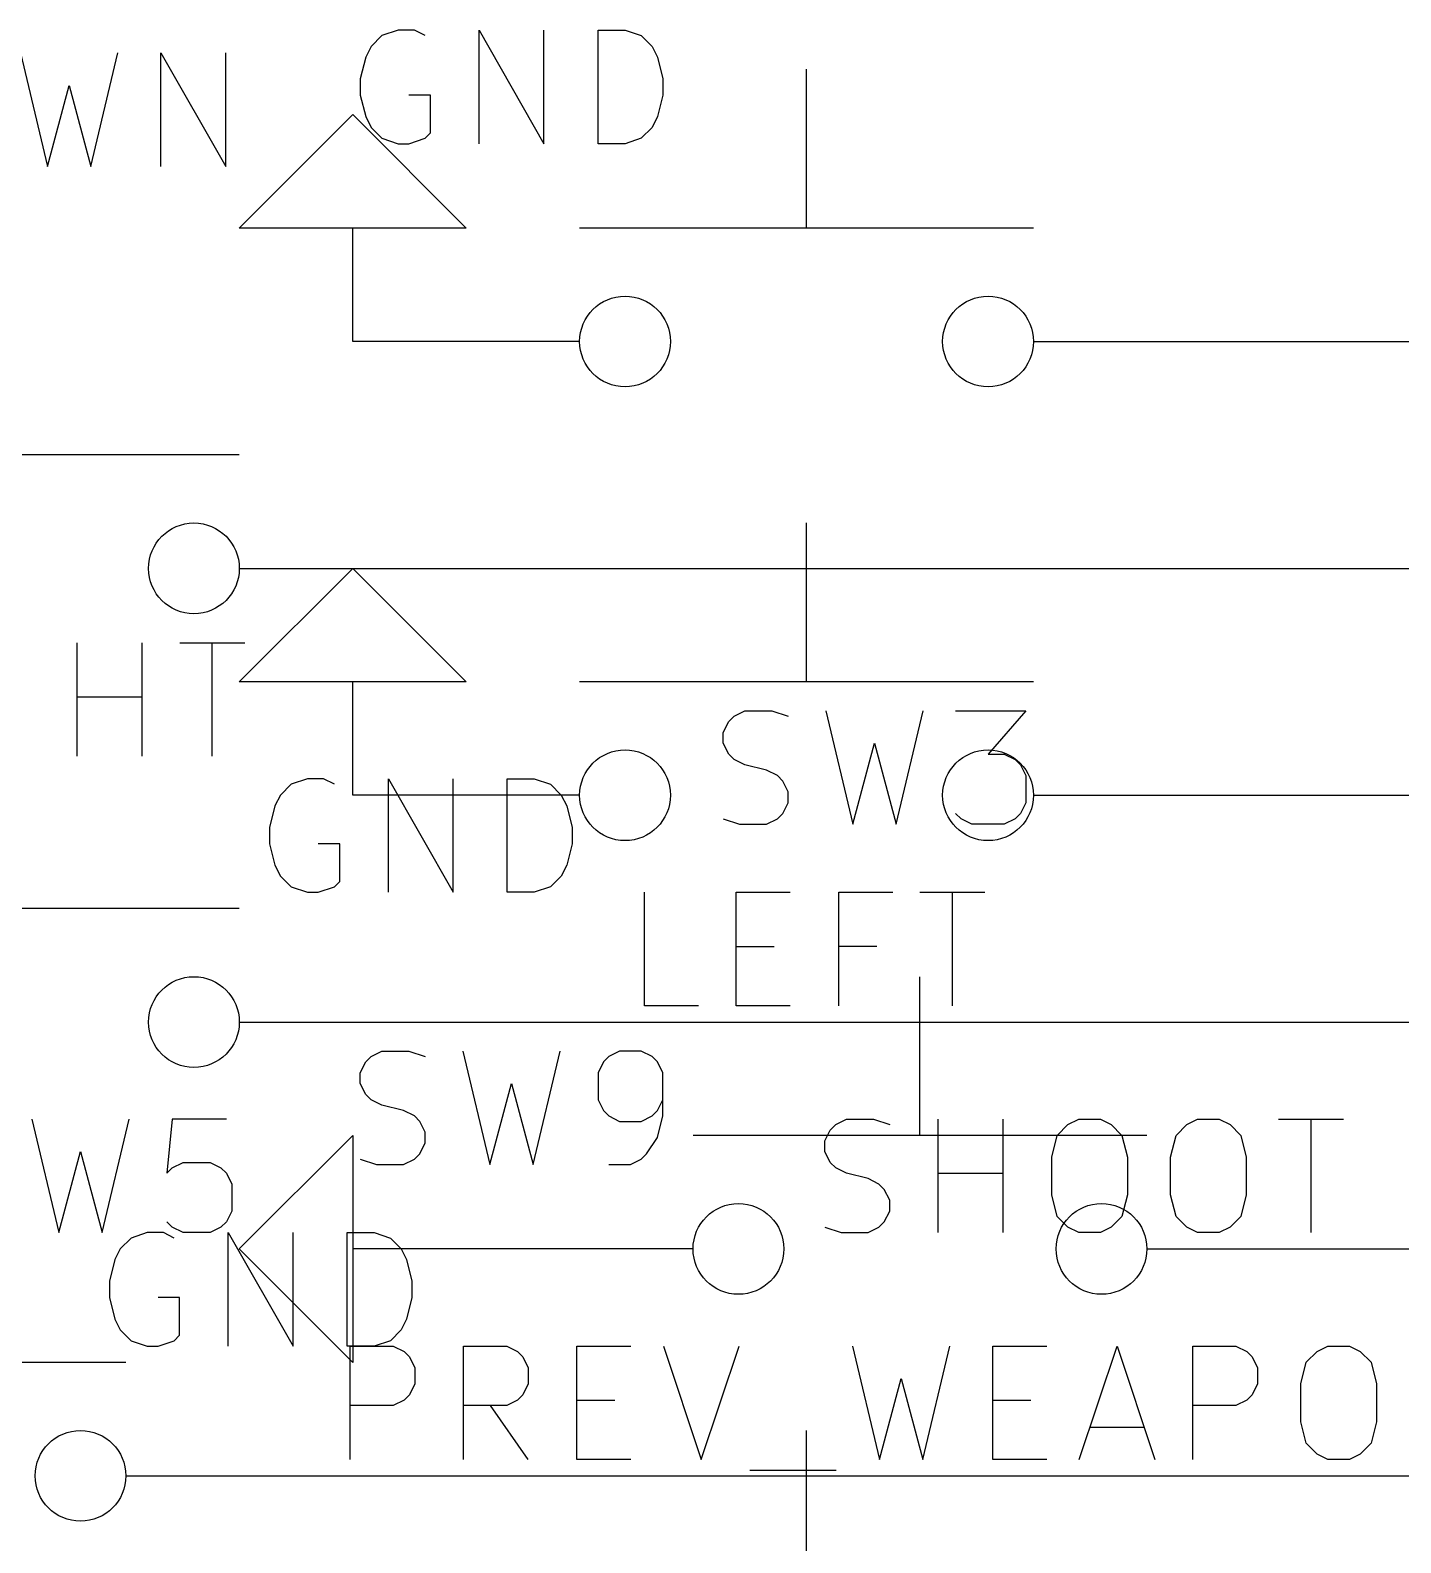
# Model space of a CAD drawing. Header units: inches. Extents: x 0.4 to 11.3, y -7.9 to -0.4.
# Drawn here: x 3.008 to 3.612, y -5.53 to -4.863 of the extents above; entities that cross this region are included whole.
import ezdxf

# ---------------------------------------------------------------- set-up
doc = ezdxf.new("R2010")
doc.units = ezdxf.units.IN
doc.header["$MEASUREMENT"] = 0
for name, color, linetype in [('GREENSIXTYFIVE', 129, 'CONTINUOUS'), ('LIGHTGREEN', 92, 'CONTINUOUS'), ('RED', 14, 'CONTINUOUS')]:
    doc.layers.add(name, color=color, linetype=linetype)

msp = doc.modelspace()

# ---------------------------------------------------------------- linework, layer by layer
at = {"layer": 'GREENSIXTYFIVE', "linetype": 'CONTINUOUS'}
for p, q in [((3.16285, -4.86518), (3.15809, -4.86994)), ((3.16285, -4.86518), (3.15809, -4.86994)), ((3.17, -4.8628), (3.16285, -4.86518)), ((3.17, -4.8628), (3.16285, -4.86518)), ((3.17714, -4.8628), (3.17, -4.8628)), ((3.17714, -4.8628), (3.17, -4.8628)), ((3.1819, -4.86518), (3.17714, -4.8628)), ((3.1819, -4.86518), (3.17714, -4.8628)), ((3.20571, -4.9128), (3.20571, -4.8628)), ((3.20571, -4.8628), (3.23428, -4.9128)), ((3.20571, -4.9128), (3.20571, -4.8628)), ((3.20571, -4.8628), (3.23428, -4.9128)), ((3.23428, -4.9128), (3.23428, -4.8628)), ((3.23428, -4.9128), (3.23428, -4.8628)), ((3.25809, -4.9128), (3.25809, -4.8628)), ((3.25809, -4.8628), (3.27, -4.8628)), ((3.25809, -4.9128), (3.25809, -4.8628)), ((3.25809, -4.8628), (3.27, -4.8628)), ((3.27, -4.8628), (3.27714, -4.86518)), ((3.27, -4.8628), (3.27714, -4.86518)), ((3.27714, -4.86518), (3.2819, -4.86994)), ((3.27714, -4.86518), (3.2819, -4.86994)), ((3.00357, -4.8728), (3.01548, -4.9228)), ((3.00357, -4.8728), (3.01548, -4.9228)), ((3.03452, -4.9228), (3.04643, -4.8728)), ((3.03452, -4.9228), (3.04643, -4.8728)), ((3.06547, -4.9228), (3.06547, -4.8728)), ((3.06547, -4.8728), (3.09404, -4.9228)), ((3.06547, -4.9228), (3.06547, -4.8728)), ((3.06547, -4.8728), (3.09404, -4.9228)), ((3.09404, -4.9228), (3.09404, -4.8728)), ((3.09404, -4.9228), (3.09404, -4.8728)), ((3.15809, -4.86994), (3.15571, -4.8747)), ((3.15809, -4.86994), (3.15571, -4.8747)), ((3.2819, -4.86994), (3.28428, -4.8747)), ((3.2819, -4.86994), (3.28428, -4.8747)), ((3.15571, -4.8747), (3.15333, -4.88423)), ((3.15571, -4.8747), (3.15333, -4.88423)), ((3.28428, -4.8747), (3.28666, -4.88423)), ((3.28428, -4.8747), (3.28666, -4.88423)), ((3.15333, -4.88423), (3.15333, -4.89137)), ((3.15333, -4.88423), (3.15333, -4.89137)), ((3.28666, -4.88423), (3.28666, -4.89137)), ((3.28666, -4.88423), (3.28666, -4.89137)), ((3.01548, -4.9228), (3.025, -4.88709)), ((3.01548, -4.9228), (3.025, -4.88709)), ((3.025, -4.88709), (3.03452, -4.9228)), ((3.025, -4.88709), (3.03452, -4.9228)), ((3.15333, -4.89137), (3.15571, -4.90089)), ((3.15333, -4.89137), (3.15571, -4.90089)), ((3.18428, -4.89137), (3.17476, -4.89137)), ((3.18428, -4.89137), (3.17476, -4.89137)), ((3.18428, -4.90804), (3.18428, -4.89137)), ((3.18428, -4.90804), (3.18428, -4.89137)), ((3.28666, -4.89137), (3.28428, -4.90089)), ((3.28666, -4.89137), (3.28428, -4.90089)), ((3.15571, -4.90089), (3.15809, -4.90566)), ((3.15571, -4.90089), (3.15809, -4.90566)), ((3.15809, -4.90566), (3.16285, -4.91042)), ((3.15809, -4.90566), (3.16285, -4.91042)), ((3.2819, -4.90566), (3.27714, -4.91042)), ((3.2819, -4.90566), (3.27714, -4.91042)), ((3.28428, -4.90089), (3.2819, -4.90566)), ((3.28428, -4.90089), (3.2819, -4.90566)), ((3.16285, -4.91042), (3.17, -4.9128)), ((3.16285, -4.91042), (3.17, -4.9128)), ((3.17, -4.9128), (3.17476, -4.9128)), ((3.17, -4.9128), (3.17476, -4.9128)), ((3.17476, -4.9128), (3.1819, -4.91042)), ((3.17476, -4.9128), (3.1819, -4.91042)), ((3.1819, -4.91042), (3.18428, -4.90804)), ((3.1819, -4.91042), (3.18428, -4.90804)), ((3.27, -4.9128), (3.25809, -4.9128)), ((3.27, -4.9128), (3.25809, -4.9128)), ((3.27714, -4.91042), (3.27, -4.9128)), ((3.27714, -4.91042), (3.27, -4.9128)), ((3.02857, -5.1828), (3.02857, -5.1328)), ((3.02857, -5.1828), (3.02857, -5.1328)), ((3.05714, -5.1828), (3.05714, -5.1328)), ((3.05714, -5.1828), (3.05714, -5.1328)), ((3.07381, -5.1328), (3.10238, -5.1328)), ((3.07381, -5.1328), (3.10238, -5.1328)), ((3.0881, -5.1828), (3.0881, -5.1328)), ((3.0881, -5.1828), (3.0881, -5.1328)), ((3.02857, -5.15661), (3.05714, -5.15661)), ((3.02857, -5.15661), (3.05714, -5.15661)), ((3.31571, -5.16757), (3.31809, -5.16519)), ((3.31571, -5.16757), (3.31809, -5.16519)), ((3.31809, -5.16519), (3.32286, -5.1628)), ((3.31809, -5.16519), (3.32286, -5.1628)), ((3.32286, -5.1628), (3.33476, -5.1628)), ((3.32286, -5.1628), (3.33476, -5.1628)), ((3.33476, -5.1628), (3.34191, -5.16519)), ((3.33476, -5.1628), (3.34191, -5.16519)), ((3.35857, -5.1628), (3.37048, -5.2128)), ((3.35857, -5.1628), (3.37048, -5.2128)), ((3.38952, -5.2128), (3.40143, -5.1628)), ((3.38952, -5.2128), (3.40143, -5.1628)), ((3.41571, -5.1628), (3.44667, -5.1628)), ((3.41571, -5.1628), (3.44667, -5.1628)), ((3.44667, -5.1628), (3.43, -5.18185)), ((3.44667, -5.1628), (3.43, -5.18185)), ((3.31333, -5.17233), (3.31571, -5.16757)), ((3.31333, -5.17233), (3.31571, -5.16757)), ((3.31333, -5.17709), (3.31333, -5.17233)), ((3.31333, -5.17709), (3.31333, -5.17233)), ((3.31571, -5.18185), (3.31333, -5.17709)), ((3.31571, -5.18185), (3.31333, -5.17709)), ((3.37048, -5.2128), (3.38, -5.17709)), ((3.37048, -5.2128), (3.38, -5.17709)), ((3.38, -5.17709), (3.38952, -5.2128)), ((3.38, -5.17709), (3.38952, -5.2128)), ((3.31809, -5.18423), (3.31571, -5.18185)), ((3.31809, -5.18423), (3.31571, -5.18185)), ((3.32286, -5.18661), (3.31809, -5.18423)), ((3.32286, -5.18661), (3.31809, -5.18423)), ((3.33238, -5.189), (3.32286, -5.18661)), ((3.33238, -5.189), (3.32286, -5.18661)), ((3.43, -5.18185), (3.43714, -5.18185)), ((3.43, -5.18185), (3.43714, -5.18185)), ((3.43714, -5.18185), (3.4419, -5.18423)), ((3.43714, -5.18185), (3.4419, -5.18423)), ((3.4419, -5.18423), (3.44428, -5.18661)), ((3.4419, -5.18423), (3.44428, -5.18661)), ((3.44428, -5.18661), (3.44667, -5.19137)), ((3.44428, -5.18661), (3.44667, -5.19137)), ((3.13, -5.1928), (3.12285, -5.19518)), ((3.13, -5.1928), (3.12285, -5.19518)), ((3.13714, -5.1928), (3.13, -5.1928)), ((3.13714, -5.1928), (3.13, -5.1928)), ((3.1419, -5.19518), (3.13714, -5.1928)), ((3.1419, -5.19518), (3.13714, -5.1928)), ((3.16571, -5.2428), (3.16571, -5.1928)), ((3.16571, -5.1928), (3.19428, -5.2428)), ((3.16571, -5.2428), (3.16571, -5.1928)), ((3.16571, -5.1928), (3.19428, -5.2428)), ((3.19428, -5.2428), (3.19428, -5.1928)), ((3.19428, -5.2428), (3.19428, -5.1928)), ((3.21809, -5.2428), (3.21809, -5.1928)), ((3.21809, -5.1928), (3.23, -5.1928)), ((3.21809, -5.2428), (3.21809, -5.1928)), ((3.21809, -5.1928), (3.23, -5.1928)), ((3.23, -5.1928), (3.23714, -5.19518)), ((3.23, -5.1928), (3.23714, -5.19518)), ((3.33714, -5.19137), (3.33238, -5.189)), ((3.33714, -5.19137), (3.33238, -5.189)), ((3.33952, -5.19376), (3.33714, -5.19137)), ((3.33952, -5.19376), (3.33714, -5.19137)), ((3.44667, -5.19137), (3.44667, -5.20328)), ((3.44667, -5.19137), (3.44667, -5.20328)), ((3.11809, -5.19994), (3.11571, -5.2047)), ((3.11809, -5.19994), (3.11571, -5.2047)), ((3.12285, -5.19518), (3.11809, -5.19994)), ((3.12285, -5.19518), (3.11809, -5.19994)), ((3.23714, -5.19518), (3.2419, -5.19994)), ((3.23714, -5.19518), (3.2419, -5.19994)), ((3.2419, -5.19994), (3.24428, -5.2047)), ((3.2419, -5.19994), (3.24428, -5.2047)), ((3.34191, -5.19852), (3.33952, -5.19376)), ((3.34191, -5.19852), (3.33952, -5.19376)), ((3.34191, -5.20328), (3.34191, -5.19852)), ((3.34191, -5.20328), (3.34191, -5.19852)), ((3.11571, -5.2047), (3.11333, -5.21423)), ((3.11571, -5.2047), (3.11333, -5.21423)), ((3.24428, -5.2047), (3.24666, -5.21423)), ((3.24428, -5.2047), (3.24666, -5.21423)), ((3.33952, -5.20804), (3.34191, -5.20328)), ((3.33952, -5.20804), (3.34191, -5.20328)), ((3.44667, -5.20328), (3.44428, -5.20804)), ((3.44667, -5.20328), (3.44428, -5.20804)), ((3.31333, -5.21043), (3.32048, -5.2128)), ((3.31333, -5.21043), (3.32048, -5.2128)), ((3.32048, -5.2128), (3.33238, -5.2128)), ((3.32048, -5.2128), (3.33238, -5.2128)), ((3.33238, -5.2128), (3.33714, -5.21043)), ((3.33238, -5.2128), (3.33714, -5.21043)), ((3.33714, -5.21043), (3.33952, -5.20804)), ((3.33714, -5.21043), (3.33952, -5.20804)), ((3.41809, -5.21043), (3.41571, -5.20804)), ((3.41809, -5.21043), (3.41571, -5.20804)), ((3.42285, -5.2128), (3.41809, -5.21043)), ((3.42285, -5.2128), (3.41809, -5.21043)), ((3.43714, -5.2128), (3.42285, -5.2128)), ((3.43714, -5.2128), (3.42285, -5.2128)), ((3.4419, -5.21043), (3.43714, -5.2128)), ((3.4419, -5.21043), (3.43714, -5.2128)), ((3.44428, -5.20804), (3.4419, -5.21043)), ((3.44428, -5.20804), (3.4419, -5.21043)), ((3.11333, -5.21423), (3.11333, -5.22137)), ((3.11333, -5.21423), (3.11333, -5.22137)), ((3.24666, -5.21423), (3.24666, -5.22137)), ((3.24666, -5.21423), (3.24666, -5.22137)), ((3.11333, -5.22137), (3.11571, -5.23089)), ((3.11333, -5.22137), (3.11571, -5.23089)), ((3.14428, -5.22137), (3.13476, -5.22137)), ((3.14428, -5.22137), (3.13476, -5.22137)), ((3.14428, -5.23804), (3.14428, -5.22137)), ((3.14428, -5.23804), (3.14428, -5.22137)), ((3.24666, -5.22137), (3.24428, -5.23089)), ((3.24666, -5.22137), (3.24428, -5.23089)), ((3.11571, -5.23089), (3.11809, -5.23566)), ((3.11571, -5.23089), (3.11809, -5.23566)), ((3.24428, -5.23089), (3.2419, -5.23566)), ((3.24428, -5.23089), (3.2419, -5.23566)), ((3.11809, -5.23566), (3.12285, -5.24042)), ((3.11809, -5.23566), (3.12285, -5.24042)), ((3.1419, -5.24042), (3.14428, -5.23804)), ((3.1419, -5.24042), (3.14428, -5.23804)), ((3.2419, -5.23566), (3.23714, -5.24042)), ((3.2419, -5.23566), (3.23714, -5.24042)), ((3.12285, -5.24042), (3.13, -5.2428)), ((3.12285, -5.24042), (3.13, -5.2428)), ((3.13, -5.2428), (3.13476, -5.2428)), ((3.13, -5.2428), (3.13476, -5.2428)), ((3.13476, -5.2428), (3.1419, -5.24042)), ((3.13476, -5.2428), (3.1419, -5.24042)), ((3.23, -5.2428), (3.21809, -5.2428)), ((3.23, -5.2428), (3.21809, -5.2428)), ((3.23714, -5.24042), (3.23, -5.2428)), ((3.23714, -5.24042), (3.23, -5.2428)), ((3.27857, -5.2928), (3.27857, -5.2428)), ((3.27857, -5.2928), (3.27857, -5.2428)), ((3.31905, -5.2928), (3.31905, -5.2428)), ((3.31905, -5.2428), (3.34286, -5.2428)), ((3.31905, -5.2928), (3.31905, -5.2428)), ((3.31905, -5.2428), (3.34286, -5.2428)), ((3.36428, -5.2928), (3.36428, -5.2428)), ((3.36428, -5.2428), (3.38809, -5.2428)), ((3.36428, -5.2928), (3.36428, -5.2428)), ((3.36428, -5.2428), (3.38809, -5.2428)), ((3.4, -5.2428), (3.42857, -5.2428)), ((3.4, -5.2428), (3.42857, -5.2428)), ((3.41429, -5.2928), (3.41429, -5.2428)), ((3.41429, -5.2928), (3.41429, -5.2428)), ((3.31905, -5.26661), (3.33572, -5.26661)), ((3.31905, -5.26661), (3.33572, -5.26661)), ((3.38095, -5.26661), (3.36428, -5.26661)), ((3.38095, -5.26661), (3.36428, -5.26661)), ((3.30238, -5.2928), (3.27857, -5.2928)), ((3.30238, -5.2928), (3.27857, -5.2928)), ((3.34286, -5.2928), (3.31905, -5.2928)), ((3.34286, -5.2928), (3.31905, -5.2928)), ((3.15809, -5.31519), (3.16286, -5.3128)), ((3.15809, -5.31519), (3.16286, -5.3128)), ((3.16286, -5.3128), (3.17476, -5.3128)), ((3.16286, -5.3128), (3.17476, -5.3128)), ((3.17476, -5.3128), (3.18191, -5.31519)), ((3.17476, -5.3128), (3.18191, -5.31519)), ((3.19857, -5.3128), (3.21048, -5.3628)), ((3.19857, -5.3128), (3.21048, -5.3628)), ((3.22952, -5.3628), (3.24143, -5.3128)), ((3.22952, -5.3628), (3.24143, -5.3128)), ((3.26762, -5.3128), (3.26285, -5.31519)), ((3.26762, -5.3128), (3.26285, -5.31519)), ((3.27714, -5.3128), (3.26762, -5.3128)), ((3.27714, -5.3128), (3.26762, -5.3128)), ((3.2819, -5.31519), (3.27714, -5.3128)), ((3.2819, -5.31519), (3.27714, -5.3128)), ((3.15333, -5.32233), (3.15571, -5.31757)), ((3.15333, -5.32233), (3.15571, -5.31757)), ((3.15571, -5.31757), (3.15809, -5.31519)), ((3.15571, -5.31757), (3.15809, -5.31519)), ((3.26047, -5.31757), (3.25809, -5.32233)), ((3.26047, -5.31757), (3.25809, -5.32233)), ((3.26285, -5.31519), (3.26047, -5.31757)), ((3.26285, -5.31519), (3.26047, -5.31757)), ((3.28428, -5.31757), (3.2819, -5.31519)), ((3.28428, -5.31757), (3.2819, -5.31519)), ((3.28667, -5.32233), (3.28428, -5.31757)), ((3.28667, -5.32233), (3.28428, -5.31757)), ((3.15333, -5.32709), (3.15333, -5.32233)), ((3.15333, -5.32709), (3.15333, -5.32233)), ((3.25809, -5.32233), (3.25809, -5.33423)), ((3.25809, -5.32233), (3.25809, -5.33423)), ((3.28667, -5.34137), (3.28667, -5.32233)), ((3.28667, -5.34137), (3.28667, -5.32233)), ((3.15571, -5.33185), (3.15333, -5.32709)), ((3.15571, -5.33185), (3.15333, -5.32709)), ((3.15809, -5.33423), (3.15571, -5.33185)), ((3.15809, -5.33423), (3.15571, -5.33185)), ((3.21048, -5.3628), (3.22, -5.32709)), ((3.21048, -5.3628), (3.22, -5.32709)), ((3.22, -5.32709), (3.22952, -5.3628)), ((3.22, -5.32709), (3.22952, -5.3628)), ((3.16286, -5.33661), (3.15809, -5.33423)), ((3.16286, -5.33661), (3.15809, -5.33423)), ((3.17238, -5.339), (3.16286, -5.33661)), ((3.17238, -5.339), (3.16286, -5.33661)), ((3.17714, -5.34137), (3.17238, -5.339)), ((3.17714, -5.34137), (3.17238, -5.339)), ((3.25809, -5.33423), (3.26047, -5.339)), ((3.25809, -5.33423), (3.26047, -5.339)), ((3.26047, -5.339), (3.26285, -5.34137)), ((3.26047, -5.339), (3.26285, -5.34137)), ((3.2819, -5.34137), (3.28428, -5.339)), ((3.2819, -5.34137), (3.28428, -5.339)), ((3.28428, -5.339), (3.28667, -5.33423)), ((3.28428, -5.339), (3.28667, -5.33423)), ((3.00857, -5.3428), (3.02048, -5.3928)), ((3.00857, -5.3428), (3.02048, -5.3928)), ((3.03952, -5.3928), (3.05143, -5.3428)), ((3.03952, -5.3928), (3.05143, -5.3428)), ((3.07047, -5.3428), (3.06809, -5.36661)), ((3.07047, -5.3428), (3.06809, -5.36661)), ((3.09428, -5.3428), (3.07047, -5.3428)), ((3.09428, -5.3428), (3.07047, -5.3428)), ((3.17952, -5.34376), (3.17714, -5.34137)), ((3.17952, -5.34376), (3.17714, -5.34137)), ((3.18191, -5.34852), (3.17952, -5.34376)), ((3.18191, -5.34852), (3.17952, -5.34376)), ((3.26285, -5.34137), (3.26762, -5.34376)), ((3.26285, -5.34137), (3.26762, -5.34376)), ((3.26762, -5.34376), (3.27714, -5.34376)), ((3.26762, -5.34376), (3.27714, -5.34376)), ((3.27714, -5.34376), (3.2819, -5.34137)), ((3.27714, -5.34376), (3.2819, -5.34137)), ((3.28428, -5.3509), (3.28667, -5.34137)), ((3.28428, -5.3509), (3.28667, -5.34137)), ((3.36047, -5.34757), (3.36285, -5.34519)), ((3.36047, -5.34757), (3.36285, -5.34519)), ((3.36285, -5.34519), (3.36762, -5.3428)), ((3.36285, -5.34519), (3.36762, -5.3428)), ((3.36762, -5.3428), (3.37952, -5.3428)), ((3.36762, -5.3428), (3.37952, -5.3428)), ((3.37952, -5.3428), (3.38667, -5.34519)), ((3.37952, -5.3428), (3.38667, -5.34519)), ((3.40809, -5.3928), (3.40809, -5.3428)), ((3.40809, -5.3928), (3.40809, -5.3428)), ((3.43666, -5.3928), (3.43666, -5.3428)), ((3.43666, -5.3928), (3.43666, -5.3428)), ((3.46047, -5.34995), (3.46524, -5.34519)), ((3.46047, -5.34995), (3.46524, -5.34519)), ((3.46524, -5.34519), (3.47, -5.3428)), ((3.46524, -5.34519), (3.47, -5.3428)), ((3.47, -5.3428), (3.47952, -5.3428)), ((3.47, -5.3428), (3.47952, -5.3428)), ((3.47952, -5.3428), (3.48428, -5.34519)), ((3.47952, -5.3428), (3.48428, -5.34519)), ((3.48428, -5.34519), (3.48904, -5.34995)), ((3.48428, -5.34519), (3.48904, -5.34995)), ((3.51285, -5.34995), (3.51762, -5.34519)), ((3.51285, -5.34995), (3.51762, -5.34519)), ((3.51762, -5.34519), (3.52238, -5.3428)), ((3.51762, -5.34519), (3.52238, -5.3428)), ((3.52238, -5.3428), (3.5319, -5.3428)), ((3.52238, -5.3428), (3.5319, -5.3428)), ((3.5319, -5.3428), (3.53667, -5.34519)), ((3.5319, -5.3428), (3.53667, -5.34519)), ((3.53667, -5.34519), (3.54143, -5.34995)), ((3.53667, -5.34519), (3.54143, -5.34995)), ((3.55809, -5.3428), (3.58667, -5.3428)), ((3.55809, -5.3428), (3.58667, -5.3428)), ((3.57238, -5.3928), (3.57238, -5.3428)), ((3.57238, -5.3928), (3.57238, -5.3428)), ((3.17952, -5.35804), (3.18191, -5.35328)), ((3.17952, -5.35804), (3.18191, -5.35328)), ((3.18191, -5.35328), (3.18191, -5.34852)), ((3.18191, -5.35328), (3.18191, -5.34852)), ((3.27952, -5.35804), (3.28428, -5.3509)), ((3.27952, -5.35804), (3.28428, -5.3509)), ((3.35809, -5.35233), (3.36047, -5.34757)), ((3.35809, -5.35233), (3.36047, -5.34757)), ((3.35809, -5.35709), (3.35809, -5.35233)), ((3.35809, -5.35709), (3.35809, -5.35233)), ((3.45809, -5.35947), (3.46047, -5.34995)), ((3.45809, -5.35947), (3.46047, -5.34995)), ((3.48904, -5.34995), (3.49143, -5.35947)), ((3.48904, -5.34995), (3.49143, -5.35947)), ((3.51048, -5.35947), (3.51285, -5.34995)), ((3.51048, -5.35947), (3.51285, -5.34995)), ((3.54143, -5.34995), (3.54381, -5.35947)), ((3.54143, -5.34995), (3.54381, -5.35947)), ((3.02048, -5.3928), (3.03, -5.35709)), ((3.02048, -5.3928), (3.03, -5.35709)), ((3.03, -5.35709), (3.03952, -5.3928)), ((3.03, -5.35709), (3.03952, -5.3928)), ((3.17714, -5.36043), (3.17952, -5.35804)), ((3.17714, -5.36043), (3.17952, -5.35804)), ((3.27714, -5.36043), (3.27952, -5.35804)), ((3.27714, -5.36043), (3.27952, -5.35804)), ((3.36047, -5.36185), (3.35809, -5.35709)), ((3.36047, -5.36185), (3.35809, -5.35709)), ((3.45809, -5.37614), (3.45809, -5.35947)), ((3.45809, -5.37614), (3.45809, -5.35947)), ((3.49143, -5.35947), (3.49143, -5.37614)), ((3.49143, -5.35947), (3.49143, -5.37614)), ((3.51048, -5.37614), (3.51048, -5.35947)), ((3.51048, -5.37614), (3.51048, -5.35947)), ((3.54381, -5.35947), (3.54381, -5.37614)), ((3.54381, -5.35947), (3.54381, -5.37614)), ((3.06809, -5.36661), (3.07047, -5.36423)), ((3.06809, -5.36661), (3.07047, -5.36423)), ((3.07047, -5.36423), (3.07524, -5.36185)), ((3.07047, -5.36423), (3.07524, -5.36185)), ((3.07524, -5.36185), (3.08714, -5.36185)), ((3.07524, -5.36185), (3.08714, -5.36185)), ((3.08714, -5.36185), (3.0919, -5.36423)), ((3.08714, -5.36185), (3.0919, -5.36423)), ((3.0919, -5.36423), (3.09428, -5.36661)), ((3.0919, -5.36423), (3.09428, -5.36661)), ((3.09428, -5.36661), (3.09667, -5.37137)), ((3.09428, -5.36661), (3.09667, -5.37137)), ((3.15333, -5.36043), (3.16048, -5.3628)), ((3.15333, -5.36043), (3.16048, -5.3628)), ((3.16048, -5.3628), (3.17238, -5.3628)), ((3.16048, -5.3628), (3.17238, -5.3628)), ((3.17238, -5.3628), (3.17714, -5.36043)), ((3.17238, -5.3628), (3.17714, -5.36043)), ((3.26285, -5.3628), (3.27238, -5.3628)), ((3.26285, -5.3628), (3.27238, -5.3628)), ((3.27238, -5.3628), (3.27714, -5.36043)), ((3.27238, -5.3628), (3.27714, -5.36043)), ((3.36285, -5.36423), (3.36047, -5.36185)), ((3.36285, -5.36423), (3.36047, -5.36185)), ((3.36762, -5.36661), (3.36285, -5.36423)), ((3.36762, -5.36661), (3.36285, -5.36423)), ((3.37714, -5.369), (3.36762, -5.36661)), ((3.37714, -5.369), (3.36762, -5.36661)), ((3.40809, -5.36661), (3.43666, -5.36661)), ((3.40809, -5.36661), (3.43666, -5.36661)), ((3.09667, -5.37137), (3.09667, -5.38328)), ((3.09667, -5.37137), (3.09667, -5.38328)), ((3.3819, -5.37137), (3.37714, -5.369)), ((3.3819, -5.37137), (3.37714, -5.369)), ((3.38428, -5.37376), (3.3819, -5.37137)), ((3.38428, -5.37376), (3.3819, -5.37137)), ((3.38667, -5.37852), (3.38428, -5.37376)), ((3.38667, -5.37852), (3.38428, -5.37376)), ((3.38667, -5.38328), (3.38667, -5.37852)), ((3.38667, -5.38328), (3.38667, -5.37852)), ((3.46047, -5.38566), (3.45809, -5.37614)), ((3.46047, -5.38566), (3.45809, -5.37614)), ((3.49143, -5.37614), (3.48904, -5.38566)), ((3.49143, -5.37614), (3.48904, -5.38566)), ((3.51285, -5.38566), (3.51048, -5.37614)), ((3.51285, -5.38566), (3.51048, -5.37614)), ((3.54381, -5.37614), (3.54143, -5.38566)), ((3.54381, -5.37614), (3.54143, -5.38566)), ((3.09667, -5.38328), (3.09428, -5.38804)), ((3.09667, -5.38328), (3.09428, -5.38804)), ((3.38428, -5.38804), (3.38667, -5.38328)), ((3.38428, -5.38804), (3.38667, -5.38328)), ((3.46524, -5.39043), (3.46047, -5.38566)), ((3.46524, -5.39043), (3.46047, -5.38566)), ((3.48904, -5.38566), (3.48428, -5.39043)), ((3.48904, -5.38566), (3.48428, -5.39043)), ((3.51762, -5.39043), (3.51285, -5.38566)), ((3.51762, -5.39043), (3.51285, -5.38566)), ((3.54143, -5.38566), (3.53667, -5.39043)), ((3.54143, -5.38566), (3.53667, -5.39043)), ((3.05943, -5.3928), (3.05229, -5.39519)), ((3.05943, -5.3928), (3.05229, -5.39519)), ((3.06657, -5.3928), (3.05943, -5.3928)), ((3.06657, -5.3928), (3.05943, -5.3928)), ((3.07133, -5.39519), (3.06657, -5.3928)), ((3.07133, -5.39519), (3.06657, -5.3928)), ((3.07047, -5.39043), (3.06809, -5.38804)), ((3.07047, -5.39043), (3.06809, -5.38804)), ((3.07524, -5.3928), (3.07047, -5.39043)), ((3.07524, -5.3928), (3.07047, -5.39043)), ((3.08714, -5.3928), (3.07524, -5.3928)), ((3.08714, -5.3928), (3.07524, -5.3928)), ((3.0919, -5.39043), (3.08714, -5.3928)), ((3.0919, -5.39043), (3.08714, -5.3928)), ((3.09428, -5.38804), (3.0919, -5.39043)), ((3.09428, -5.38804), (3.0919, -5.39043)), ((3.09514, -5.4428), (3.09514, -5.3928)), ((3.09514, -5.3928), (3.12371, -5.4428)), ((3.09514, -5.4428), (3.09514, -5.3928)), ((3.09514, -5.3928), (3.12371, -5.4428)), ((3.12371, -5.4428), (3.12371, -5.3928)), ((3.12371, -5.4428), (3.12371, -5.3928)), ((3.14752, -5.4428), (3.14752, -5.3928)), ((3.14752, -5.3928), (3.15943, -5.3928)), ((3.14752, -5.4428), (3.14752, -5.3928)), ((3.14752, -5.3928), (3.15943, -5.3928)), ((3.15943, -5.3928), (3.16657, -5.39519)), ((3.15943, -5.3928), (3.16657, -5.39519)), ((3.35809, -5.39043), (3.36524, -5.3928)), ((3.35809, -5.39043), (3.36524, -5.3928)), ((3.36524, -5.3928), (3.37714, -5.3928)), ((3.36524, -5.3928), (3.37714, -5.3928)), ((3.37714, -5.3928), (3.3819, -5.39043)), ((3.37714, -5.3928), (3.3819, -5.39043)), ((3.3819, -5.39043), (3.38428, -5.38804)), ((3.3819, -5.39043), (3.38428, -5.38804)), ((3.47, -5.3928), (3.46524, -5.39043)), ((3.47, -5.3928), (3.46524, -5.39043)), ((3.47952, -5.3928), (3.47, -5.3928)), ((3.47952, -5.3928), (3.47, -5.3928)), ((3.48428, -5.39043), (3.47952, -5.3928)), ((3.48428, -5.39043), (3.47952, -5.3928)), ((3.52238, -5.3928), (3.51762, -5.39043)), ((3.52238, -5.3928), (3.51762, -5.39043)), ((3.5319, -5.3928), (3.52238, -5.3928)), ((3.5319, -5.3928), (3.52238, -5.3928)), ((3.53667, -5.39043), (3.5319, -5.3928)), ((3.53667, -5.39043), (3.5319, -5.3928)), ((3.04752, -5.39995), (3.04514, -5.40471)), ((3.04752, -5.39995), (3.04514, -5.40471)), ((3.05229, -5.39519), (3.04752, -5.39995)), ((3.05229, -5.39519), (3.04752, -5.39995)), ((3.16657, -5.39519), (3.17133, -5.39995)), ((3.16657, -5.39519), (3.17133, -5.39995)), ((3.17133, -5.39995), (3.17372, -5.40471)), ((3.17133, -5.39995), (3.17372, -5.40471)), ((3.04514, -5.40471), (3.04276, -5.41423)), ((3.04514, -5.40471), (3.04276, -5.41423)), ((3.17372, -5.40471), (3.17609, -5.41423)), ((3.17372, -5.40471), (3.17609, -5.41423)), ((3.04276, -5.41423), (3.04276, -5.42137)), ((3.04276, -5.41423), (3.04276, -5.42137)), ((3.17609, -5.41423), (3.17609, -5.42137)), ((3.17609, -5.41423), (3.17609, -5.42137)), ((3.04276, -5.42137), (3.04514, -5.4309)), ((3.04276, -5.42137), (3.04514, -5.4309)), ((3.07371, -5.42137), (3.06419, -5.42137)), ((3.07371, -5.42137), (3.06419, -5.42137)), ((3.07371, -5.43804), (3.07371, -5.42137)), ((3.07371, -5.43804), (3.07371, -5.42137)), ((3.17609, -5.42137), (3.17372, -5.4309)), ((3.17609, -5.42137), (3.17372, -5.4309)), ((3.04514, -5.4309), (3.04752, -5.43566)), ((3.04514, -5.4309), (3.04752, -5.43566)), ((3.17372, -5.4309), (3.17133, -5.43566)), ((3.17372, -5.4309), (3.17133, -5.43566)), ((3.04752, -5.43566), (3.05229, -5.44043)), ((3.04752, -5.43566), (3.05229, -5.44043)), ((3.07133, -5.44043), (3.07371, -5.43804)), ((3.07133, -5.44043), (3.07371, -5.43804)), ((3.17133, -5.43566), (3.16657, -5.44043)), ((3.17133, -5.43566), (3.16657, -5.44043)), ((3.05229, -5.44043), (3.05943, -5.4428)), ((3.05229, -5.44043), (3.05943, -5.4428)), ((3.05943, -5.4428), (3.06419, -5.4428)), ((3.05943, -5.4428), (3.06419, -5.4428)), ((3.06419, -5.4428), (3.07133, -5.44043)), ((3.06419, -5.4428), (3.07133, -5.44043)), ((3.15943, -5.4428), (3.14752, -5.4428)), ((3.15943, -5.4428), (3.14752, -5.4428)), ((3.14881, -5.4928), (3.14881, -5.4428)), ((3.14881, -5.4428), (3.16785, -5.4428)), ((3.14881, -5.4928), (3.14881, -5.4428)), ((3.14881, -5.4428), (3.16785, -5.4428)), ((3.16657, -5.44043), (3.15943, -5.4428)), ((3.16657, -5.44043), (3.15943, -5.4428)), ((3.16785, -5.4428), (3.17262, -5.44519)), ((3.16785, -5.4428), (3.17262, -5.44519)), ((3.17262, -5.44519), (3.175, -5.44757)), ((3.17262, -5.44519), (3.175, -5.44757)), ((3.19881, -5.4928), (3.19881, -5.4428)), ((3.19881, -5.4428), (3.21785, -5.4428)), ((3.19881, -5.4928), (3.19881, -5.4428)), ((3.19881, -5.4428), (3.21785, -5.4428)), ((3.21785, -5.4428), (3.22262, -5.44519)), ((3.21785, -5.4428), (3.22262, -5.44519)), ((3.22262, -5.44519), (3.225, -5.44757)), ((3.22262, -5.44519), (3.225, -5.44757)), ((3.24881, -5.4928), (3.24881, -5.4428)), ((3.24881, -5.4428), (3.27262, -5.4428)), ((3.24881, -5.4928), (3.24881, -5.4428)), ((3.24881, -5.4428), (3.27262, -5.4428)), ((3.2869, -5.4428), (3.30357, -5.4928)), ((3.2869, -5.4428), (3.30357, -5.4928)), ((3.30357, -5.4928), (3.32024, -5.4428)), ((3.30357, -5.4928), (3.32024, -5.4428)), ((3.37024, -5.4428), (3.38214, -5.4928)), ((3.37024, -5.4428), (3.38214, -5.4928)), ((3.40119, -5.4928), (3.41309, -5.4428)), ((3.40119, -5.4928), (3.41309, -5.4428)), ((3.43214, -5.4928), (3.43214, -5.4428)), ((3.43214, -5.4428), (3.45595, -5.4428)), ((3.43214, -5.4928), (3.43214, -5.4428)), ((3.43214, -5.4428), (3.45595, -5.4428)), ((3.47023, -5.4928), (3.4869, -5.4428)), ((3.47023, -5.4928), (3.4869, -5.4428)), ((3.4869, -5.4428), (3.50357, -5.4928)), ((3.4869, -5.4428), (3.50357, -5.4928)), ((3.52023, -5.4928), (3.52023, -5.4428)), ((3.52023, -5.4428), (3.53928, -5.4428)), ((3.52023, -5.4928), (3.52023, -5.4428)), ((3.52023, -5.4428), (3.53928, -5.4428)), ((3.53928, -5.4428), (3.54404, -5.44519)), ((3.53928, -5.4428), (3.54404, -5.44519)), ((3.54404, -5.44519), (3.54643, -5.44757)), ((3.54404, -5.44519), (3.54643, -5.44757)), ((3.57023, -5.44995), (3.575, -5.44519)), ((3.57023, -5.44995), (3.575, -5.44519)), ((3.575, -5.44519), (3.57976, -5.4428)), ((3.575, -5.44519), (3.57976, -5.4428)), ((3.57976, -5.4428), (3.58928, -5.4428)), ((3.57976, -5.4428), (3.58928, -5.4428)), ((3.58928, -5.4428), (3.59404, -5.44519)), ((3.58928, -5.4428), (3.59404, -5.44519)), ((3.59404, -5.44519), (3.5988, -5.44995)), ((3.59404, -5.44519), (3.5988, -5.44995)), ((3.175, -5.44757), (3.17738, -5.45233)), ((3.175, -5.44757), (3.17738, -5.45233)), ((3.17738, -5.45233), (3.17738, -5.45947)), ((3.17738, -5.45233), (3.17738, -5.45947)), ((3.225, -5.44757), (3.22738, -5.45233)), ((3.225, -5.44757), (3.22738, -5.45233)), ((3.22738, -5.45233), (3.22738, -5.45947)), ((3.22738, -5.45233), (3.22738, -5.45947)), ((3.54643, -5.44757), (3.5488, -5.45233)), ((3.54643, -5.44757), (3.5488, -5.45233)), ((3.5488, -5.45233), (3.5488, -5.45947)), ((3.5488, -5.45233), (3.5488, -5.45947)), ((3.56785, -5.45947), (3.57023, -5.44995)), ((3.56785, -5.45947), (3.57023, -5.44995)), ((3.5988, -5.44995), (3.60119, -5.45947)), ((3.5988, -5.44995), (3.60119, -5.45947)), ((3.17738, -5.45947), (3.175, -5.46423)), ((3.17738, -5.45947), (3.175, -5.46423)), ((3.22738, -5.45947), (3.225, -5.46423)), ((3.22738, -5.45947), (3.225, -5.46423)), ((3.38214, -5.4928), (3.39167, -5.45709)), ((3.38214, -5.4928), (3.39167, -5.45709)), ((3.39167, -5.45709), (3.40119, -5.4928)), ((3.39167, -5.45709), (3.40119, -5.4928)), ((3.5488, -5.45947), (3.54643, -5.46423)), ((3.5488, -5.45947), (3.54643, -5.46423)), ((3.56785, -5.47614), (3.56785, -5.45947)), ((3.56785, -5.47614), (3.56785, -5.45947)), ((3.60119, -5.45947), (3.60119, -5.47614)), ((3.60119, -5.45947), (3.60119, -5.47614)), ((3.17262, -5.46661), (3.16785, -5.469)), ((3.17262, -5.46661), (3.16785, -5.469)), ((3.175, -5.46423), (3.17262, -5.46661)), ((3.175, -5.46423), (3.17262, -5.46661)), ((3.22262, -5.46661), (3.21785, -5.469)), ((3.22262, -5.46661), (3.21785, -5.469)), ((3.225, -5.46423), (3.22262, -5.46661)), ((3.225, -5.46423), (3.22262, -5.46661)), ((3.24881, -5.46661), (3.26548, -5.46661)), ((3.24881, -5.46661), (3.26548, -5.46661)), ((3.43214, -5.46661), (3.44881, -5.46661)), ((3.43214, -5.46661), (3.44881, -5.46661)), ((3.54404, -5.46661), (3.53928, -5.469)), ((3.54404, -5.46661), (3.53928, -5.469)), ((3.54643, -5.46423), (3.54404, -5.46661)), ((3.54643, -5.46423), (3.54404, -5.46661)), ((3.16785, -5.469), (3.14881, -5.469)), ((3.16785, -5.469), (3.14881, -5.469)), ((3.21785, -5.469), (3.19881, -5.469)), ((3.21785, -5.469), (3.19881, -5.469)), ((3.22738, -5.4928), (3.21071, -5.469)), ((3.22738, -5.4928), (3.21071, -5.469)), ((3.53928, -5.469), (3.52023, -5.469)), ((3.53928, -5.469), (3.52023, -5.469)), ((3.475, -5.47852), (3.4988, -5.47852)), ((3.475, -5.47852), (3.4988, -5.47852)), ((3.57023, -5.48566), (3.56785, -5.47614)), ((3.57023, -5.48566), (3.56785, -5.47614)), ((3.60119, -5.47614), (3.5988, -5.48566)), ((3.60119, -5.47614), (3.5988, -5.48566)), ((3.575, -5.49043), (3.57023, -5.48566)), ((3.575, -5.49043), (3.57023, -5.48566)), ((3.5988, -5.48566), (3.59404, -5.49043)), ((3.5988, -5.48566), (3.59404, -5.49043)), ((3.27262, -5.4928), (3.24881, -5.4928)), ((3.27262, -5.4928), (3.24881, -5.4928)), ((3.45595, -5.4928), (3.43214, -5.4928)), ((3.45595, -5.4928), (3.43214, -5.4928)), ((3.57976, -5.4928), (3.575, -5.49043)), ((3.57976, -5.4928), (3.575, -5.49043)), ((3.58928, -5.4928), (3.57976, -5.4928)), ((3.58928, -5.4928), (3.57976, -5.4928)), ((3.59404, -5.49043), (3.58928, -5.4928)), ((3.59404, -5.49043), (3.58928, -5.4928)), ((3.325, -5.49757), (3.36309, -5.49757)), ((3.325, -5.49757), (3.36309, -5.49757))]:
    msp.add_line(p, q, dxfattribs=at)
at = {"layer": 'LIGHTGREEN', "linetype": 'CONTINUOUS'}
for p, q in [((3.55, -5), (3.7, -5)), ((3.2, -5.1), (3.7, -5.1)), ((3.55, -5.2), (3.7, -5.2)), ((3.2, -5.3), (3.7, -5.3)), ((3.6, -5.4), (3.7, -5.4)), ((3.15, -5.5), (3.7, -5.5))]:
    msp.add_line(p, q, dxfattribs=at)
at = {"layer": 'RED', "linetype": 'CONTINUOUS'}
for p, q in [((3.35, -4.95), (3.35, -4.88)), ((3.1, -4.95), (3.15, -4.9)), ((3.15, -4.9), (3.2, -4.95)), ((3.15, -4.95), (3.1, -4.95)), ((3.15, -5), (3.15, -4.95)), ((3.2, -4.95), (3.15, -4.95)), ((3.45, -4.95), (3.25, -4.95)), ((3.25, -5), (3.15, -5)), ((3.25, -5), (3.15, -5)), ((3.45, -5), (3.55, -5)), ((3.45, -5), (3.55, -5)), ((3.1, -5.05), (2.9, -5.05)), ((3.35, -5.15), (3.35, -5.08)), ((3.1, -5.1), (3.2, -5.1)), ((3.1, -5.15), (3.15, -5.1)), ((3.1, -5.1), (3.2, -5.1)), ((3.15, -5.1), (3.2, -5.15)), ((3.15, -5.15), (3.1, -5.15)), ((3.15, -5.2), (3.15, -5.15)), ((3.2, -5.15), (3.15, -5.15)), ((3.45, -5.15), (3.25, -5.15)), ((3.25, -5.2), (3.15, -5.2)), ((3.25, -5.2), (3.15, -5.2)), ((3.45, -5.2), (3.55, -5.2)), ((3.45, -5.2), (3.55, -5.2)), ((3.1, -5.25), (2.9, -5.25)), ((3.4, -5.35), (3.4, -5.28)), ((3.1, -5.3), (3.2, -5.3)), ((3.1, -5.3), (3.2, -5.3)), ((3.1, -5.4), (3.15, -5.35)), ((3.15, -5.35), (3.15, -5.4)), ((3.5, -5.35), (3.3, -5.35)), ((3.15, -5.45), (3.1, -5.4)), ((3.2, -5.4), (3.15, -5.4)), ((3.15, -5.4), (3.15, -5.45)), ((3.3, -5.4), (3.2, -5.4)), ((3.3, -5.4), (3.2, -5.4)), ((3.5, -5.4), (3.6, -5.4)), ((3.5, -5.4), (3.6, -5.4)), ((3.05, -5.45), (2.85, -5.45)), ((3.35, -5.55), (3.35, -5.48)), ((3.05, -5.5), (3.15, -5.5)), ((3.05, -5.5), (3.15, -5.5))]:
    msp.add_line(p, q, dxfattribs=at)
at = {"layer": 'RED'}
for centre in [(3.27, -5), (3.43, -5), (3.08, -5.1), (3.27, -5.2), (3.43, -5.2), (3.08, -5.3), (3.32, -5.4), (3.48, -5.4), (3.03, -5.5)]:
    msp.add_circle(centre, 0.02, dxfattribs=at)

doc.saveas('drawing.dxf')
